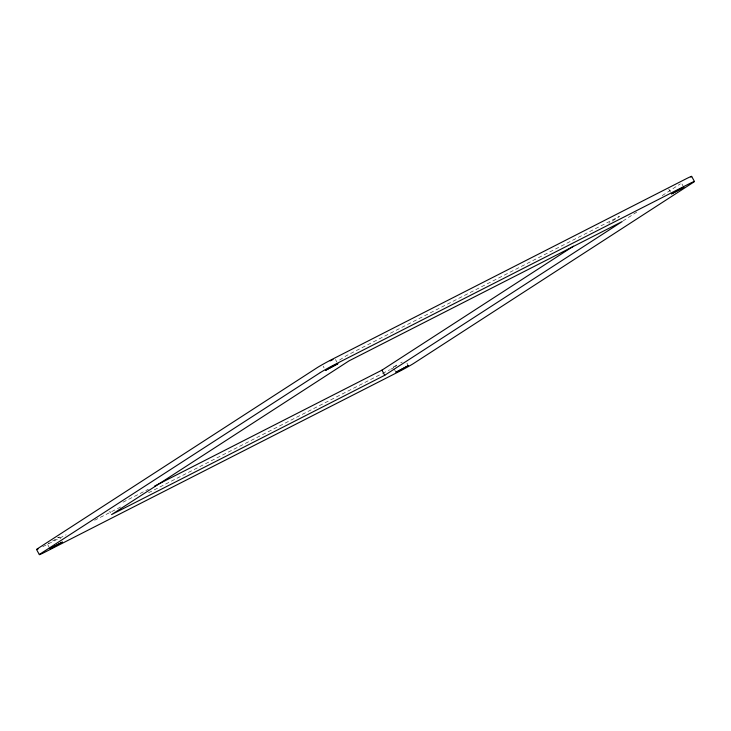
<?xml version="1.0" encoding="UTF-8"?>
<svg xmlns="http://www.w3.org/2000/svg" width="731" height="731" viewBox="0 0 731 731"><rect width="100%" height="100%" fill="white"/><g stroke="black" fill="none" stroke-linecap="round" stroke-linejoin="round"><path stroke-width="0.55" stroke-dasharray="3.65 2.74" d="M60.463 538.701L59.531 536.993L50.53 542.174M395.983 372.344L393.214 367.218L399.108 363.672M339.577 360.054L346.284 355.714L619.431 216.413L608.896 223.238M622.976 221L637.322 211.716M662.185 195.616L680.36 183.856M400.707 362.823L402.214 362.037M123.009 502.206L148.402 489.258M42.718 546.742L66.119 534.809M94.61 520.28L121.063 506.793M148.539 492.776L381.536 373.952M382.551 373.44L389.678 369.804M390.692 369.283L393.744 367.73M395.206 366.386L396.522 365.728M57.548 537.824L58.581 537.34M48.182 543.316L49.215 542.831M394.173 366.871L393.214 367.218M681.932 183.92L683.777 187.337M668.691 188.881L670.537 192.299M406.911 363.106L408.3 365.674M335.474 359.506L336.863 362.073M323.166 366.176L324.089 367.894M109.723 511.17L110.646 512.879M47.689 544.522L49.534 547.939"/><path stroke-width="1.1" d="M154.488 486.152L381.947 370.151L573.47 246.173M384.716 375.286L622.2 221.548L349.053 360.849L111.569 514.587L384.716 375.286L381.947 370.151M330.193 360.931L333.025 359.488M691.645 176.335L694.423 181.462M36.577 549.538L39.355 554.665M38.131 548.972A13.131 0.576 -28.4 0 1 37.345 548.835L317.574 367.419A13.131 0.576 -28.4 0 1 331.426 359.698L686.528 178.611A13.131 0.576 -28.4 0 1 690.877 177.039M50.137 548.625L62.309 542.119L50.137 548.625M325.615 370.288L337.786 363.782L325.615 370.288M396.129 372.18L408.3 365.674L396.129 372.18M671.606 193.843L683.777 187.337L671.606 193.843M320.352 372.545L40.123 553.961A13.131 0.576 -28.4 0 0 44.472 552.389L399.574 371.302A13.131 0.576 -28.4 0 0 413.426 363.581L693.655 182.165A13.131 0.576 -28.4 0 0 689.296 183.737L334.204 364.833A13.131 0.576 -28.4 0 0 320.352 372.545"/></g></svg>
